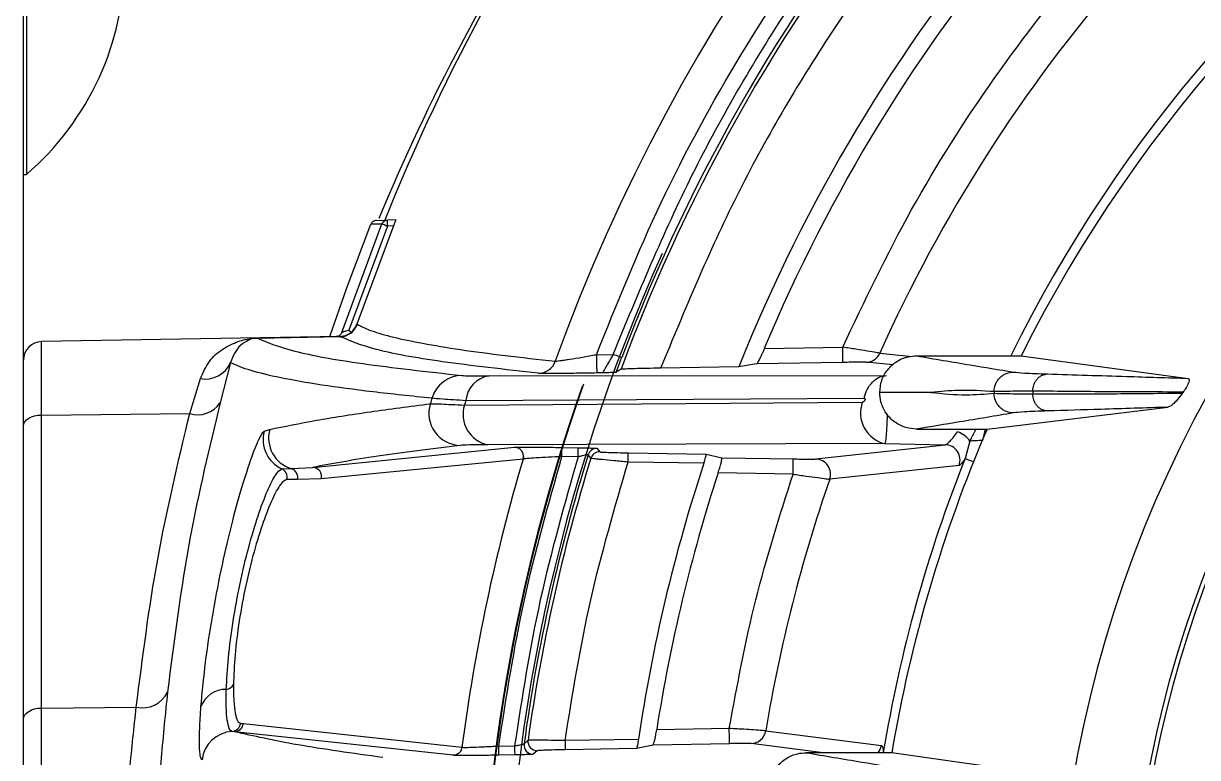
# Model space of a CAD drawing. Extents: x 7 to 135, y 3 to 97.
# Drawn here: x 125.147 to 127.069, y 41.886 to 43.088 of the extents above; entities that cross this region are included whole.
import ezdxf

# ---------------------------------------------------------------- set-up
doc = ezdxf.new("R2010")
doc.units = 0
doc.header["$MEASUREMENT"] = 0
doc.layers.add('OBJECT', color=7, linetype='CONTINUOUS')

msp = doc.modelspace()

# ---------------------------------------------------------------- linework, layer by layer
at = {"layer": 'OBJECT'}
for p, q in [((125.1466, 42.8801), (125.1466, 49.6965)), ((125.1516, 43.5448), (125.1516, 42.8408)), ((125.1466, 40.0165), (125.1466, 42.8801)), ((125.1466, 42.8408), (125.1516, 42.8408)), ((125.7245, 42.7654), (125.7425, 42.766)), ((125.7563, 42.7665), (125.7425, 42.766)), ((125.6678, 42.582), (125.7335, 42.7597)), ((125.7425, 42.756), (125.6793, 42.5857)), ((125.7525, 42.7564), (125.6928, 42.5958)), ((125.7186, 42.7592), (125.7156, 42.7591)), ((125.7307, 42.7596), (125.7186, 42.7592)), ((125.7335, 42.7597), (125.7307, 42.7596)), ((125.7525, 42.7564), (125.7425, 42.756)), ((125.6928, 42.5958), (125.6932, 42.5953)), ((125.6932, 42.5953), (125.6932, 42.5953)), ((125.6654, 42.5756), (125.1761, 42.567)), ((125.53, 42.5727), (125.6653, 42.5751)), ((125.6654, 42.575), (125.53, 42.5726)), ((125.53, 42.5726), (125.53, 42.5727)), ((125.6653, 42.5751), (125.6651, 42.5755)), ((125.6653, 42.5751), (125.6654, 42.575)), ((125.6793, 42.5857), (125.6834, 42.5823)), ((125.1761, 42.4468), (125.1761, 42.567)), ((126.3599, 42.5556), (126.4882, 42.5579)), ((125.4856, 42.5326), (125.4685, 42.4666)), ((126.0849, 42.5456), (126.1123, 42.5461)), ((126.3471, 42.5304), (126.3184, 42.5258)), ((126.4886, 42.5329), (126.3471, 42.5304)), ((126.5709, 42.529), (126.5267, 42.5331)), ((126.5489, 42.5479), (126.6019, 42.5428)), ((126.6092, 42.5437), (126.7805, 42.5437)), ((126.7805, 42.5437), (127.0541, 42.5068)), ((125.9091, 42.5109), (126.56, 42.5114)), ((126.0946, 42.5158), (126.0854, 42.5156)), ((126.1253, 42.5216), (126.1173, 42.5167)), ((126.3184, 42.5258), (126.1901, 42.5236)), ((125.4189, 42.4494), (125.4363, 42.5065)), ((125.8712, 42.4708), (126.5232, 42.4744)), ((126.5489, 42.4838), (126.5489, 42.4836)), ((126.7362, 42.4851), (126.7362, 42.4823)), ((126.7995, 42.486), (126.7995, 42.4814)), ((125.8686, 42.4629), (126.5203, 42.4678)), ((126.7247, 42.4237), (127.0206, 42.4595)), ((125.1761, 42.4468), (125.4189, 42.4494)), ((125.1761, 41.9668), (125.1761, 42.4468)), ((125.5407, 42.4203), (125.5499, 42.4231)), ((126.6092, 42.4237), (126.7247, 42.4237)), ((126.7213, 42.4237), (126.7173, 42.405)), ((126.5571, 42.3999), (125.9066, 42.3981)), ((126.444, 42.3748), (126.6561, 42.3982)), ((126.5571, 42.3999), (126.6561, 42.3982)), ((126.6966, 42.4041), (126.6886, 42.3754)), ((125.6202, 42.361), (125.9509, 42.3939)), ((125.9649, 42.3746), (125.9655, 42.3789)), ((125.9655, 42.3789), (125.9649, 42.3747)), ((126.0549, 42.3782), (126.0284, 42.3787)), ((126.0286, 42.3937), (126.0551, 42.3932)), ((126.0758, 42.3759), (126.0716, 42.3816)), ((126.0862, 42.3922), (126.0904, 42.3864)), ((126.137, 42.3848), (126.2645, 42.3826)), ((126.2645, 42.3826), (126.2902, 42.3769)), ((126.2902, 42.3769), (126.4073, 42.3749)), ((125.5697, 42.3587), (125.5853, 42.359)), ((125.5853, 42.359), (125.6202, 42.361)), ((125.9649, 42.3747), (125.6344, 42.3424)), ((126.2608, 42.3677), (126.1368, 42.3698)), ((126.6788, 42.3642), (126.467, 42.3416)), ((125.5954, 42.341), (125.578, 42.3414)), ((125.6344, 42.3424), (125.5954, 42.341)), ((126.4069, 42.3499), (126.2843, 42.352)), ((125.1761, 41.9668), (125.3314, 41.9684)), ((125.1761, 41.0662), (125.1761, 41.9668)), ((125.5022, 41.9417), (125.5067, 41.9413)), ((125.5067, 41.9413), (125.8647, 41.9026)), ((125.4922, 41.9281), (125.4883, 41.9286)), ((125.8502, 41.8895), (125.4922, 41.9281)), ((126.1538, 41.9156), (126.0335, 41.9135)), ((126.3024, 41.9335), (126.1836, 41.9314)), ((126.3621, 41.9295), (126.5517, 41.9056)), ((125.9251, 41.9047), (125.9509, 41.9051)), ((125.973, 41.914), (125.9664, 41.9082)), ((125.9881, 41.897), (125.9815, 41.8912)), ((126.1503, 41.9006), (126.0337, 41.8985)), ((126.1776, 41.9063), (126.1503, 41.9006)), ((126.3029, 41.9085), (126.1776, 41.9063)), ((126.4565, 41.8937), (126.3381, 41.9086)), ((125.9511, 41.8901), (125.9254, 41.8897)), ((126.5686, 41.8937), (126.4284, 41.8937)), ((126.5555, 41.8937), (126.5548, 41.8938)), ((126.8177, 41.8579), (126.5686, 41.8937))]:
    msp.add_line(p, q, dxfattribs=at)
at = {"layer": 'OBJECT', "flags": 128}
for points in [[(125.6483, 42.5753), (125.676, 42.6549), (125.7156, 42.7591)], [(126.4886, 42.5329), (126.4886, 42.5334), (126.4886, 42.5349), (126.4885, 42.5372), (126.4885, 42.5403), (126.4884, 42.5441), (126.4883, 42.5484), (126.4883, 42.5531), (126.4882, 42.5579)], [(126.0849, 42.5456), (126.085, 42.5398), (126.0851, 42.5342), (126.0852, 42.5291), (126.0853, 42.5245), (126.0854, 42.5208), (126.0854, 42.518), (126.0854, 42.5162), (126.0854, 42.5156)], [(126.1263, 42.5408), (126.126, 42.5409), (126.1252, 42.5412), (126.1239, 42.5417), (126.1221, 42.5424), (126.12, 42.5432), (126.1176, 42.5441), (126.115, 42.545), (126.1123, 42.5461)], [(125.1466, 42.4288), (125.1472, 42.4323), (125.1489, 42.4356), (125.1516, 42.4387), (125.1552, 42.4414), (125.1597, 42.4437), (125.1648, 42.4454), (125.1703, 42.4464), (125.1761, 42.4468)], [(126.7168, 42.405), (126.7142, 42.4049), (126.7113, 42.4048), (126.7084, 42.4046), (126.7056, 42.4045), (126.703, 42.4044), (126.7006, 42.4043), (126.6985, 42.4042), (126.6966, 42.4041)], [(126.0284, 42.3787), (126.0284, 42.3816), (126.0285, 42.3844), (126.0285, 42.3869), (126.0285, 42.3892), (126.0286, 42.3911), (126.0286, 42.3925), (126.0286, 42.3934), (126.0286, 42.3937)], [(126.0549, 42.3782), (126.0549, 42.3811), (126.055, 42.3839), (126.055, 42.3865), (126.055, 42.3887), (126.0551, 42.3906), (126.0551, 42.392), (126.0551, 42.3929), (126.0551, 42.3932)], [(126.1368, 42.3698), (126.1368, 42.3727), (126.1369, 42.3755), (126.1369, 42.3781), (126.1369, 42.3803), (126.137, 42.3822), (126.137, 42.3836), (126.137, 42.3845), (126.137, 42.3848)], [(126.4069, 42.3499), (126.407, 42.3547), (126.4071, 42.3593), (126.4071, 42.3636), (126.4072, 42.3674), (126.4072, 42.3705), (126.4073, 42.3728), (126.4073, 42.3743), (126.4073, 42.3749)], [(126.7024, 42.3699), (126.6996, 42.371), (126.6962, 42.3723), (126.6933, 42.3735), (126.6911, 42.3744), (126.6894, 42.375), (126.6886, 42.3754)], [(125.1466, 41.9488), (125.1472, 41.9523), (125.1489, 41.9556), (125.1516, 41.9587), (125.1552, 41.9614), (125.1597, 41.9637), (125.1648, 41.9654), (125.1703, 41.9664), (125.1761, 41.9668)], [(126.3029, 41.9085), (126.3029, 41.909), (126.3028, 41.9105), (126.3028, 41.9128), (126.3027, 41.916), (126.3027, 41.9197), (126.3026, 41.924), (126.3025, 41.9287), (126.3024, 41.9335)], [(125.9254, 41.8897), (125.9254, 41.89), (125.9253, 41.8909), (125.9253, 41.8923), (125.9253, 41.8942), (125.9252, 41.8964), (125.9252, 41.899), (125.9251, 41.9018), (125.9251, 41.9047)], [(125.9509, 41.9051), (125.9509, 41.9022), (125.951, 41.8994), (125.951, 41.8969), (125.951, 41.8946), (125.9511, 41.8927), (125.9511, 41.8913), (125.9511, 41.8905), (125.9511, 41.8901)], [(126.0335, 41.9135), (126.0335, 41.9106), (126.0336, 41.9079), (126.0336, 41.9053), (126.0336, 41.903), (126.0337, 41.9012), (126.0337, 41.8998), (126.0337, 41.8989), (126.0337, 41.8985)]]:
    msp.add_lwpolyline(points, dxfattribs=at)
at = {"layer": 'OBJECT'}
for centre, radius, start, end in [((128.8466, 41.5165), 3.0068, 93.8025, 160.2009), ((128.8466, 41.5165), 2.9067, 121.4467, 159.3669), ((128.8466, 41.5165), 2.901, 121.6184, 159.7287), ((128.8466, 41.5165), 2.7223, 121.7572, 158.2371), ((128.8466, 41.5165), 2.3227, 95.19, 153.7533), ((128.8466, 41.5107), 2.31, 26.5633, 153.4367), ((128.8466, 41.5165), 2.6951, 122.2584, 157.3213), ((128.8466, 41.5165), 2.5186, 122.3792, 155.8244), ((124.8473, 43.1928), 0.4653, 310.8426, 49.1574), ((128.8466, 41.5165), 3.35, 144.4956, 158.1027), ((128.8466, 41.4765), 3.375, 146.7599, 157.4945), ((128.8466, 41.5107), 2.0098, 135.4001, 224.5999), ((125.8142, 42.761), 0.0719, 176.0123, 183.9877), ((128.8466, 41.5107), 1.8907, 138.3698, 221.6302), ((128.8466, 41.5107), 1.8831, 138.6329, 221.3671), ((128.8466, 41.5165), 2.9107, 155.7609, 204.2391), ((125.6648, 42.6051), 0.03, 271.006, 341.01), ((125.6648, 42.605), 0.03, 271.0248, 341.1077), ((125.6584, 42.5852), 0.00997, 283.2764, 309.9354), ((125.6584, 42.5852), 0.00997, 309.938, 341.4434), ((125.1766, 42.537), 0.03, 91, 180), ((125.4442, 42.5511), 0.0454, 259.9345, 335.8554), ((125.9894, 42.5449), 0.0299, 271.2277, 340.5301), ((126.5262, 42.5579), 0.0248, 271.2337, 336.2571), ((125.8657, 42.4593), 0.0523, 91.24, 162.7672), ((125.9153, 42.467), 0.0443, 98.0543, 175.0198), ((128.8466, 41.5165), 2.9515, 160.6731, 199.3269), ((128.8466, 41.5165), 2.9505, 160.5838, 199.4162), ((128.8466, 41.5165), 3.1787, 162.4546, 162.636), ((125.4324, 42.4903), 0.0431, 251.6789, 326.7534), ((125.8629, 42.4496), 0.0525, 162.7994, 268.5414), ((125.9176, 42.4481), 0.0512, 163.0942, 257.6072), ((128.8466, 41.5165), 3.1248, 162.2171, 162.3692), ((126.5692, 42.4504), 0.0519, 160.3626, 256.5937), ((125.5915, 42.4066), 0.0526, 164.8984, 245.5337), ((125.6006, 42.4093), 0.0526, 164.7378, 253.0542), ((128.8466, 41.5107), 2.31, 156.7192, 170.4562), ((126.6656, 42.3832), 0.0374, 33.9852, 73.2495), ((126.6554, 42.3732), 0.025, 338.8788, 88.4728), ((128.8466, 41.5165), 2.9067, 162.6845, 172.2558), ((126.0859, 42.3772), 0.015, 89.0122, 162.6702), ((126.0901, 42.3714), 0.015, 89.0162, 162.7541), ((125.5634, 42.345), 0.015, 345.9512, 65.0865), ((125.5808, 42.3446), 0.015, 345.8075, 72.6818), ((125.6198, 42.3461), 0.015, 345.7126, 88.4374), ((128.8466, 41.5165), 3.0068, 163.4169, 172.6223), ((128.8466, 41.5165), 3.0068, 163.4169, 172.6223), ((125.9635, 42.37), 0.00484, 73.2333, 73.697), ((128.8466, 41.5165), 2.901, 162.7691, 172.124), ((128.8466, 41.5165), 2.7223, 161.7801, 171.5688), ((126.4434, 42.3497), 0.025, 341.0714, 88.4992), ((128.8466, 41.5165), 2.3227, 158.2977, 170.6513), ((128.8466, 41.5165), 2.6951, 161.9404, 171.1444), ((128.8466, 41.5165), 2.5186, 160.8757, 170.5623), ((125.3415, 42.013), 0.0457, 257.2306, 333.7638), ((125.4779, 41.9542), 0.0433, 88.8432, 159.7688), ((125.4783, 42.0109), 0.0134, 272.1876, 335.929), ((125.4874, 41.9435), 0.0149, 273.4375, 353.0137), ((125.4919, 41.9431), 0.0149, 271.385, 353.0023), ((125.4912, 41.8762), 0.0525, 93.1691, 173.8872), ((126.3375, 41.9335), 0.0249, 271.3036, 350.7635), ((125.9813, 41.9062), 0.015, 172.2824, 270.9744), ((125.9878, 41.912), 0.015, 172.1498, 270.9747), ((126.5269, 41.9097), 0.0251, 320.2004, 350.4546)]:
    msp.add_arc(centre, radius, start, end, dxfattribs=at)
msp.add_ellipse((128.476, 41.5107), major_axis=(1.7429, 0), ratio=0.977124, start_param=2.532933, end_param=2.534061, dxfattribs=at)
for points, knots in [([(126.0849, 42.5456), (126.1187, 42.6294), (126.1869, 42.7985), (126.3193, 43.0406), (126.475, 43.2739), (126.6552, 43.4941), (126.858, 43.698), (127.0805, 43.8818), (127.3199, 44.0429), (127.573, 44.1794), (127.8353, 44.2896), (128.1032, 44.3726), (128.373, 44.4308), (128.5544, 44.4482), (128.6444, 44.4568)], [0, 0, 0, 0, 0.080321, 0.16194, 0.244772, 0.329378, 0.414487, 0.5, 0.585518, 0.670628, 0.755228, 0.838066, 0.919682, 1, 1, 1, 1]), ([(126.1123, 42.5461), (126.1534, 42.6455), (126.2359, 42.845), (126.4012, 43.1256), (126.5952, 43.3886), (126.8183, 43.6273), (127.0641, 43.841), (127.2452, 43.9586), (127.3355, 44.0171)], [0, 0, 0, 0, 0.165461, 0.332207, 0.5, 0.667783, 0.834534, 1, 1, 1, 1]), ([(127.3544, 43.9341), (127.2687, 43.8774), (127.0966, 43.7636), (126.8631, 43.5579), (126.6511, 43.3289), (126.4664, 43.0772), (126.3086, 42.8091), (126.2295, 42.6185), (126.1901, 42.5236)], [0, 0, 0, 0, 0.165508, 0.3322558, 0.5000001, 0.6677545, 0.8344971, 1, 1, 1, 1]), ([(126.4882, 42.5579), (126.5243, 42.6338), (126.5968, 42.7862), (126.7335, 43.0003), (126.8897, 43.2016), (127.0656, 43.3859), (127.2571, 43.553), (127.3969, 43.6472), (127.4667, 43.6942)], [0, 0, 0, 0, 0.165731, 0.332463, 0.5, 0.66755, 0.834275, 1, 1, 1, 1]), ([(125.7245, 42.7654), (125.724, 42.7653), (125.7229, 42.7652), (125.7213, 42.7648), (125.7198, 42.764), (125.7184, 42.7631), (125.7172, 42.7619), (125.7163, 42.7606), (125.7158, 42.7596), (125.7156, 42.7591)], [0, 0, 0, 0, 0.143832, 0.287709, 0.431532, 0.575363, 0.719195, 0.857751, 1, 1, 1, 1]), ([(125.7335, 42.7597), (125.734, 42.7606), (125.7348, 42.7623), (125.737, 42.7643), (125.7396, 42.7657), (125.7415, 42.7659), (125.7425, 42.766)], [0, 0, 0, 0, 0.249965, 0.499952, 0.749971, 1, 1, 1, 1]), ([(125.7563, 42.7665), (125.7563, 42.7664), (125.7562, 42.7662), (125.7557, 42.7647), (125.7549, 42.7625), (125.7538, 42.7596), (125.7529, 42.7575), (125.7525, 42.7564)], [0, 0, 0, 0, 0.1904281, 0.3807182, 0.5749424, 0.783291, 1, 1, 1, 1]), ([(125.7425, 42.756), (125.7424, 42.756), (125.7422, 42.7561), (125.7417, 42.7563), (125.7406, 42.7568), (125.7386, 42.7576), (125.7363, 42.7585), (125.7346, 42.7592), (125.7337, 42.7596), (125.7336, 42.7597), (125.7335, 42.7597)], [0, 0, 0, 0, 0.013759, 0.037904, 0.117505, 0.241338, 0.499779, 0.695361, 0.834136, 1, 1, 1, 1]), ([(125.6834, 42.5823), (125.686, 42.5849), (125.69, 42.5888), (125.6921, 42.594), (125.6928, 42.5958)], [0, 0, 0, 0, 0.649592, 1, 1, 1, 1]), ([(125.6932, 42.5953), (125.7003, 42.5917), (125.7143, 42.5846), (125.7509, 42.5743), (125.7991, 42.5641), (125.8601, 42.554), (125.9322, 42.5443), (125.9895, 42.538), (126.0176, 42.535)], [0, 0, 0, 0, 0.1688434, 0.3355338, 0.5000762, 0.6725498, 0.8391894, 1, 1, 1, 1]), ([(125.4363, 42.5065), (125.4408, 42.5164), (125.4497, 42.5363), (125.4721, 42.5557), (125.4978, 42.5677), (125.5132, 42.5717), (125.5265, 42.5726), (125.5285, 42.5727), (125.5295, 42.5727), (125.53, 42.5727)], [0, 0, 0, 0, 0.249936, 0.500626, 0.749427, 0.968478, 0.986306, 0.993524, 1, 1, 1, 1]), ([(125.53, 42.5726), (125.5299, 42.5726), (125.5297, 42.5726), (125.5294, 42.5726), (125.5288, 42.5726), (125.5186, 42.5719), (125.5159, 42.5693), (125.4967, 42.5599), (125.49, 42.5435), (125.4856, 42.5326)], [0, 0, 0, 0, 0.001143, 0.002302, 0.004793, 0.010684, 0.246792, 0.502027, 1, 1, 1, 1]), ([(125.53, 42.5726), (125.547, 42.5655), (125.581, 42.5512), (125.6925, 42.5308), (125.8072, 42.5179), (125.8646, 42.5115)], [0, 0, 0, 0, 0.3333359, 0.6668858, 1, 1, 1, 1]), ([(125.6651, 42.5755), (125.6633, 42.5755), (125.6607, 42.5755), (125.6589, 42.5753), (125.6587, 42.5753), (125.6585, 42.5752)], [0, 0, 0, 0, 0.4994691, 0.7516062, 1, 1, 1, 1]), ([(125.6651, 42.5755), (125.6668, 42.5757), (125.6702, 42.5759), (125.6768, 42.5778), (125.6808, 42.5805), (125.6834, 42.5823)], [0, 0, 0, 0, 0.252421, 0.503218, 1, 1, 1, 1]), ([(125.9901, 42.5151), (125.9344, 42.5214), (125.823, 42.5339), (125.7148, 42.5539), (125.6818, 42.568), (125.6654, 42.575)], [0, 0, 0, 0, 0.33303, 0.66664, 1, 1, 1, 1]), ([(125.6678, 42.582), (125.6679, 42.5821), (125.6681, 42.5822), (125.6691, 42.5826), (125.6714, 42.5834), (125.6751, 42.5844), (125.6779, 42.5853), (125.6793, 42.5857)], [0, 0, 0, 0, 0.117783, 0.236289, 0.479965, 0.736417, 1, 1, 1, 1]), ([(126.3599, 42.5556), (126.3586, 42.5526), (126.3559, 42.5464), (126.3521, 42.5384), (126.3491, 42.5327), (126.3477, 42.5306), (126.3472, 42.5305), (126.3471, 42.5304)], [0, 0, 0, 0, 0.243974, 0.488096, 0.725806, 0.945379, 1, 1, 1, 1]), ([(126.5489, 42.5479), (126.5473, 42.5483), (126.544, 42.5489), (126.5295, 42.5514), (126.5101, 42.5545), (126.4955, 42.5568), (126.4882, 42.5579)], [0, 0, 0, 0, 0.240544, 0.499723, 0.749495, 1, 1, 1, 1]), ([(125.4856, 42.5326), (125.4955, 42.5284), (125.515, 42.5201), (125.5657, 42.5081), (125.6324, 42.4964), (125.7144, 42.4853), (125.7824, 42.4782), (125.8158, 42.4748)], [0, 0, 0, 0, 0.2022765, 0.4015017, 0.6039517, 0.8059483, 1, 1, 1, 1]), ([(126.0176, 42.535), (126.0182, 42.535), (126.0196, 42.5351), (126.0246, 42.5358), (126.0318, 42.5368), (126.0437, 42.5386), (126.0617, 42.5415), (126.0772, 42.5442), (126.0849, 42.5456)], [0, 0, 0, 0, 0.116905, 0.238657, 0.366332, 0.50085, 0.750249, 1, 1, 1, 1]), ([(126.1123, 42.5461), (126.1102, 42.5424), (126.106, 42.5351), (126.1012, 42.5267), (126.0981, 42.5212), (126.0962, 42.5181), (126.095, 42.5162), (126.0947, 42.5159), (126.0946, 42.5158)], [0, 0, 0, 0, 0.250064, 0.499106, 0.634958, 0.762996, 0.884269, 1, 1, 1, 1]), ([(126.1173, 42.5167), (126.1187, 42.5205), (126.1216, 42.5281), (126.1247, 42.5365), (126.1263, 42.5408)], [0, 0, 0, 0, 0.499885, 1, 1, 1, 1]), ([(126.5267, 42.5331), (126.5263, 42.5331), (126.5255, 42.5332), (126.5216, 42.5332), (126.514, 42.5332), (126.502, 42.5331), (126.4931, 42.533), (126.4886, 42.5329)], [0, 0, 0, 0, 0.124711, 0.250582, 0.500019, 0.74913, 1, 1, 1, 1]), ([(126.5489, 42.4838), (126.5495, 42.4905), (126.5508, 42.5039), (126.5611, 42.5217), (126.5763, 42.5353), (126.5932, 42.5426), (126.6046, 42.5434), (126.6092, 42.5437)], [0, 0, 0, 0, 0.212706, 0.425419, 0.638707, 0.85337, 1, 1, 1, 1]), ([(126.6092, 42.5437), (126.6383, 42.5387), (126.6904, 42.5299), (126.7443, 42.521), (126.768, 42.5171)], [0, 0, 0, 0, 0.560011, 1, 1, 1, 1]), ([(125.8646, 42.5115), (125.8683, 42.5113), (125.8756, 42.5109), (125.8979, 42.5109), (125.9091, 42.5109)], [0, 0, 0, 0, 0.498503, 1, 1, 1, 1]), ([(126.0854, 42.5156), (126.0741, 42.5154), (126.0515, 42.515), (126.0215, 42.5148), (125.9981, 42.5147), (125.9927, 42.515), (125.9901, 42.5151)], [0, 0, 0, 0, 0.25017, 0.500065, 0.749912, 1, 1, 1, 1]), ([(126.1173, 42.5167), (126.1171, 42.5167), (126.1163, 42.5165), (126.1077, 42.5162), (126.0993, 42.5159), (126.0946, 42.5158)], [0, 0, 0, 0, 0.118325, 0.49839, 1, 1, 1, 1]), ([(126.1901, 42.5236), (126.1824, 42.5234), (126.1669, 42.5231), (126.1466, 42.5226), (126.132, 42.5221), (126.1261, 42.5218), (126.1254, 42.5216), (126.1253, 42.5216)], [0, 0, 0, 0, 0.238727, 0.477738, 0.707734, 0.92156, 1, 1, 1, 1]), ([(126.5232, 42.4744), (126.5247, 42.4794), (126.5278, 42.4895), (126.5367, 42.5014), (126.5478, 42.5096), (126.556, 42.5108), (126.56, 42.5114)], [0, 0, 0, 0, 0.243821, 0.500002, 0.75618, 1, 1, 1, 1]), ([(126.7362, 42.4851), (126.7366, 42.4891), (126.7373, 42.4953), (126.7413, 42.5028), (126.7454, 42.5079), (126.7504, 42.512), (126.7578, 42.516), (126.764, 42.5167), (126.768, 42.5171)], [0, 0, 0, 0, 0.239485, 0.36838, 0.499999, 0.63162, 0.76051, 1, 1, 1, 1]), ([(126.768, 42.5171), (126.7727, 42.5166), (126.7823, 42.5155), (126.8099, 42.5145), (126.8237, 42.514)], [0, 0, 0, 0, 0.498898, 1, 1, 1, 1]), ([(126.7995, 42.486), (126.7998, 42.4895), (126.8003, 42.4949), (126.8034, 42.5014), (126.8065, 42.5058), (126.8104, 42.5095), (126.816, 42.513), (126.8207, 42.5136), (126.8237, 42.514)], [0, 0, 0, 0, 0.23958, 0.36844, 0.499998, 0.631563, 0.760424, 1, 1, 1, 1]), ([(126.8237, 42.514), (126.8668, 42.5126), (126.9438, 42.5103), (127.0204, 42.5079), (127.0541, 42.5068)], [0, 0, 0, 0, 0.559994, 1, 1, 1, 1]), ([(127.0541, 42.5068), (127.055, 42.5065), (127.0561, 42.506), (127.0557, 42.5024), (127.0547, 42.4995), (127.0537, 42.4972), (127.0525, 42.4947), (127.051, 42.492), (127.0487, 42.4883), (127.0471, 42.486), (127.046, 42.4844)], [0, 0, 0, 0, 0.40143, 0.570189, 0.633487, 0.69736, 0.744462, 0.791506, 0.861691, 1, 1, 1, 1]), ([(125.8158, 42.4748), (125.8203, 42.4743), (125.8294, 42.4734), (125.8571, 42.4717), (125.8712, 42.4708)], [0, 0, 0, 0, 0.493198, 1, 1, 1, 1]), ([(126.5232, 42.4744), (126.5235, 42.4744), (126.524, 42.4743), (126.5245, 42.4738), (126.5247, 42.4733), (126.5248, 42.4728), (126.5248, 42.4721), (126.5246, 42.4713), (126.5241, 42.4704), (126.5234, 42.4694), (126.5224, 42.4685), (126.5213, 42.468), (126.5206, 42.4679), (126.5203, 42.4678)], [0, 0, 0, 0, 0.1331121, 0.1915857, 0.248271, 0.3114538, 0.3707767, 0.4323078, 0.501548, 0.6207485, 0.7520628, 0.875599, 1, 1, 1, 1]), ([(126.5497, 42.4837), (126.5496, 42.4837), (126.5493, 42.4837), (126.549, 42.4838), (126.5489, 42.4838)], [0, 0, 0, 0, 0.5600029, 1, 1, 1, 1]), ([(126.5489, 42.4836), (126.549, 42.4836), (126.5493, 42.4836), (126.5496, 42.4837), (126.5497, 42.4837)], [0, 0, 0, 0, 0.56, 1, 1, 1, 1]), ([(126.6092, 42.4237), (126.6033, 42.4242), (126.5906, 42.4253), (126.5728, 42.4344), (126.5584, 42.4492), (126.5502, 42.4665), (126.5493, 42.4784), (126.5489, 42.4836)], [0, 0, 0, 0, 0.187598, 0.404759, 0.620771, 0.835172, 1, 1, 1, 1]), ([(126.6327, 42.4837), (126.6327, 42.4837), (126.618, 42.4837), (126.5931, 42.4837), (126.5655, 42.4837), (126.5524, 42.4837), (126.5498, 42.4837), (126.5497, 42.4837)], [0, 0, 0, 0, 0.002912, 0.527889, 0.903606, 0.997536, 1, 1, 1, 1]), ([(126.7362, 42.4851), (126.7169, 42.4863), (126.6824, 42.4884), (126.6479, 42.4851), (126.6327, 42.4837)], [0, 0, 0, 0, 0.559938, 1, 1, 1, 1]), ([(126.6327, 42.4837), (126.6521, 42.4818), (126.6865, 42.4784), (126.721, 42.4811), (126.7362, 42.4823)], [0, 0, 0, 0, 0.5600633, 1, 1, 1, 1]), ([(126.7995, 42.486), (126.7842, 42.4858), (126.7536, 42.4855), (126.742, 42.4852), (126.7362, 42.4851)], [0, 0, 0, 0, 0.500039, 1, 1, 1, 1]), ([(126.768, 42.4503), (126.764, 42.4507), (126.7578, 42.4514), (126.7504, 42.4554), (126.7454, 42.4595), (126.7413, 42.4646), (126.7373, 42.472), (126.7366, 42.4782), (126.7362, 42.4823)], [0, 0, 0, 0, 0.239491, 0.368379, 0.500002, 0.631622, 0.760514, 1, 1, 1, 1]), ([(126.7362, 42.4823), (126.742, 42.4821), (126.7536, 42.4819), (126.7842, 42.4815), (126.7995, 42.4814)], [0, 0, 0, 0, 0.499961, 1, 1, 1, 1]), ([(127.046, 42.4844), (127, 42.4845), (126.9178, 42.4847), (126.8356, 42.4856), (126.7995, 42.486)], [0, 0, 0, 0, 0.560009, 1, 1, 1, 1]), ([(126.7995, 42.4814), (126.8453, 42.4814), (126.9271, 42.4814), (127.0089, 42.4824), (127.0449, 42.4828)], [0, 0, 0, 0, 0.5600124, 1, 1, 1, 1]), ([(126.8237, 42.4534), (126.8207, 42.4538), (126.816, 42.4544), (126.8104, 42.4579), (126.8065, 42.4615), (126.8034, 42.466), (126.8003, 42.4725), (126.7998, 42.4779), (126.7995, 42.4814)], [0, 0, 0, 0, 0.239576, 0.368438, 0.500001, 0.63156, 0.760423, 1, 1, 1, 1]), ([(127.0449, 42.4828), (127.042, 42.479), (127.0326, 42.4669), (127.0253, 42.461), (127.0215, 42.4598), (127.0206, 42.4595)], [0, 0, 0, 0, 0.2596, 0.819531, 1, 1, 1, 1]), ([(125.4685, 42.4666), (125.451, 42.3934), (125.4135, 42.2364), (125.3933, 42.0776), (125.3825, 41.9928)], [0, 0, 0, 0, 0.466269, 1, 1, 1, 1]), ([(125.5499, 42.4231), (125.5742, 42.4281), (125.6216, 42.4379), (125.71, 42.4519), (125.7792, 42.4608), (125.8128, 42.4652)], [0, 0, 0, 0, 0.351668, 0.685, 1, 1, 1, 1]), ([(125.8128, 42.4652), (125.8174, 42.4652), (125.8268, 42.4652), (125.8545, 42.4637), (125.8686, 42.4629)], [0, 0, 0, 0, 0.490951, 1, 1, 1, 1]), ([(126.8237, 42.4534), (126.8099, 42.4529), (126.7823, 42.4519), (126.7727, 42.4508), (126.768, 42.4503)], [0, 0, 0, 0, 0.501102, 1, 1, 1, 1]), ([(127.0206, 42.4595), (126.9841, 42.4584), (126.9189, 42.4563), (126.8528, 42.4543), (126.8237, 42.4534)], [0, 0, 0, 0, 0.560018, 1, 1, 1, 1]), ([(125.3314, 41.9684), (125.3416, 42.0492), (125.362, 42.2105), (125.4, 42.3699), (125.4189, 42.4494)], [0, 0, 0, 0, 0.501211, 1, 1, 1, 1]), ([(126.561, 42.4481), (126.5609, 42.4433), (126.5606, 42.4315), (126.5595, 42.4156), (126.5583, 42.4027), (126.5575, 42.4008), (126.5571, 42.3999)], [0, 0, 0, 0, 0.181475, 0.451832, 0.725998, 1, 1, 1, 1]), ([(126.768, 42.4503), (126.7387, 42.4453), (126.6865, 42.4364), (126.6328, 42.4276), (126.6092, 42.4237)], [0, 0, 0, 0, 0.560008, 1, 1, 1, 1]), ([(125.4373, 41.9692), (125.4392, 41.9898), (125.4429, 42.0311), (125.4538, 42.1063), (125.468, 42.1833), (125.4847, 42.2574), (125.5024, 42.3231), (125.519, 42.375), (125.5331, 42.4113), (125.5382, 42.4173), (125.5407, 42.4203)], [0, 0, 0, 0, 0.124844, 0.24983, 0.374893, 0.499993, 0.625063, 0.749967, 0.874601, 1, 1, 1, 1]), ([(126.6561, 42.3982), (126.6571, 42.3985), (126.6591, 42.3992), (126.6655, 42.4051), (126.6721, 42.4135), (126.6764, 42.419)], [0, 0, 0, 0, 0.241711, 0.501166, 1, 1, 1, 1]), ([(126.7062, 42.4237), (126.7032, 42.4179), (126.6996, 42.411), (126.697, 42.4051), (126.6966, 42.4041)], [0, 0, 0, 0, 0.843368, 1, 1, 1, 1]), ([(125.8616, 42.3971), (125.8144, 42.3913), (125.7199, 42.3795), (125.6535, 42.3672), (125.6202, 42.361)], [0, 0, 0, 0, 0.498752, 1, 1, 1, 1]), ([(125.9066, 42.3981), (125.8955, 42.398), (125.8731, 42.3979), (125.8654, 42.3974), (125.8616, 42.3971)], [0, 0, 0, 0, 0.498605, 1, 1, 1, 1]), ([(125.9251, 41.9047), (125.9374, 41.9847), (125.9621, 42.1449), (126.0063, 42.3008), (126.0284, 42.3787)], [0, 0, 0, 0, 0.5, 1, 1, 1, 1]), ([(125.9509, 42.3939), (125.9531, 42.394), (125.9576, 42.3943), (125.9763, 42.3943), (126.0007, 42.3941), (126.0193, 42.3938), (126.0286, 42.3937)], [0, 0, 0, 0, 0.249669, 0.499415, 0.749229, 1, 1, 1, 1]), ([(125.9655, 42.3789), (125.9652, 42.3809), (125.9649, 42.3838), (125.963, 42.3874), (125.9604, 42.3904), (125.9564, 42.3932), (125.9526, 42.3937), (125.9509, 42.3939)], [0, 0, 0, 0, 0.251188, 0.383311, 0.515932, 0.770775, 1, 1, 1, 1]), ([(126.0549, 42.3782), (126.0326, 42.3005), (125.9881, 42.1449), (125.9633, 41.9851), (125.9509, 41.9051)], [0, 0, 0, 0, 0.5000001, 1, 1, 1, 1]), ([(126.0284, 42.3787), (126.0208, 42.3783), (126.0058, 42.3776), (125.9856, 42.3764), (125.9703, 42.3754), (125.9667, 42.3749), (125.9649, 42.3746)], [0, 0, 0, 0, 0.250632, 0.5003, 0.76065, 1, 1, 1, 1]), ([(126.0716, 42.3816), (126.0716, 42.3817), (126.0714, 42.3817), (126.0703, 42.3815), (126.0686, 42.3812), (126.0659, 42.3807), (126.0613, 42.3797), (126.0572, 42.3788), (126.0549, 42.3782)], [0, 0, 0, 0, 0.1169466, 0.2384823, 0.3660407, 0.5008817, 0.7108079, 1, 1, 1, 1]), ([(126.0551, 42.3932), (126.0591, 42.3932), (126.067, 42.393), (126.0773, 42.3927), (126.0831, 42.3925), (126.0858, 42.3923), (126.0861, 42.3922), (126.0862, 42.3922)], [0, 0, 0, 0, 0.249849, 0.499445, 0.748662, 0.874856, 1, 1, 1, 1]), ([(126.0904, 42.3864), (126.0906, 42.3863), (126.091, 42.3862), (126.0949, 42.386), (126.1037, 42.3856), (126.1192, 42.3852), (126.1311, 42.3849), (126.137, 42.3848)], [0, 0, 0, 0, 0.1253409, 0.2508368, 0.5002011, 0.7496337, 1, 1, 1, 1]), ([(126.2608, 42.3677), (126.2614, 42.3694), (126.2625, 42.3728), (126.2638, 42.3774), (126.2645, 42.3807), (126.2647, 42.3823), (126.2645, 42.3825), (126.2645, 42.3826)], [0, 0, 0, 0, 0.2270566, 0.4544098, 0.6736592, 0.8825133, 1, 1, 1, 1]), ([(126.2843, 42.352), (126.2852, 42.3549), (126.287, 42.3606), (126.2891, 42.3682), (126.2904, 42.3738), (126.2906, 42.3765), (126.2903, 42.3768), (126.2902, 42.3769)], [0, 0, 0, 0, 0.227, 0.454291, 0.673651, 0.882634, 1, 1, 1, 1]), ([(125.4788, 41.9975), (125.4797, 42.0143), (125.4814, 42.0477), (125.4894, 42.1089), (125.5009, 42.1713), (125.5152, 42.231), (125.5309, 42.2835), (125.5464, 42.3247), (125.5605, 42.3528), (125.5666, 42.3567), (125.5697, 42.3587)], [0, 0, 0, 0, 0.125666, 0.250364, 0.374871, 0.499374, 0.623987, 0.748872, 0.87422, 1, 1, 1, 1]), ([(126.0335, 41.9135), (126.046, 41.9907), (126.071, 42.1449), (126.1148, 42.2948), (126.1368, 42.3698)], [0, 0, 0, 0, 0.5, 1, 1, 1, 1]), ([(126.1368, 42.3698), (126.1289, 42.3705), (126.1133, 42.3719), (126.0963, 42.3735), (126.086, 42.3745), (126.0782, 42.3754), (126.0767, 42.3757), (126.0758, 42.3759)], [0, 0, 0, 0, 0.250292, 0.499691, 0.629694, 0.756482, 1, 1, 1, 1]), ([(126.4073, 42.3749), (126.4117, 42.3748), (126.4204, 42.3747), (126.4319, 42.3746), (126.4408, 42.3746), (126.443, 42.3747), (126.444, 42.3748)], [0, 0, 0, 0, 0.250221, 0.500121, 0.749995, 1, 1, 1, 1]), ([(126.6886, 42.3754), (126.6865, 42.3722), (126.6823, 42.3659), (126.6799, 42.3648), (126.6788, 42.3642)], [0, 0, 0, 0, 0.500347, 1, 1, 1, 1]), ([(125.578, 42.3414), (125.5748, 42.3397), (125.5683, 42.3365), (125.5544, 42.3109), (125.5392, 42.2729), (125.5239, 42.224), (125.5102, 42.168), (125.4994, 42.1094), (125.4922, 42.0521), (125.4911, 42.021), (125.4905, 42.0054)], [0, 0, 0, 0, 0.124907, 0.249953, 0.375023, 0.500103, 0.625117, 0.749959, 0.874676, 1, 1, 1, 1]), ([(126.3024, 41.9335), (126.3155, 42.004), (126.3416, 42.1449), (126.3851, 42.2816), (126.4069, 42.3499)], [0, 0, 0, 0, 0.5, 1, 1, 1, 1]), ([(126.4069, 42.3499), (126.4141, 42.3488), (126.4286, 42.3467), (126.4478, 42.3441), (126.4621, 42.3421), (126.4654, 42.3418), (126.467, 42.3416)], [0, 0, 0, 0, 0.250032, 0.499964, 0.760479, 1, 1, 1, 1]), ([(125.3825, 41.9928), (125.3789, 41.9577), (125.3717, 41.8873), (125.3632, 41.7689), (125.3574, 41.6445), (125.3567, 41.5592), (125.3563, 41.5165)], [0, 0, 0, 0, 0.250229, 0.500882, 0.749824, 1, 1, 1, 1]), ([(125.4883, 41.9286), (125.4867, 41.9296), (125.4834, 41.9317), (125.4802, 41.946), (125.4783, 41.9673), (125.4786, 41.9874), (125.4788, 41.9975)], [0, 0, 0, 0, 0.2516517, 0.5007664, 0.7509303, 1, 1, 1, 1]), ([(125.4905, 42.0054), (125.4905, 41.9961), (125.4907, 41.9773), (125.4931, 41.9577), (125.4969, 41.9445), (125.5005, 41.9426), (125.5022, 41.9417)], [0, 0, 0, 0, 0.249436, 0.499655, 0.748628, 1, 1, 1, 1]), ([(125.3314, 41.0646), (125.3288, 41.0876), (125.3239, 41.1321), (125.3174, 41.204), (125.311, 41.2912), (125.3061, 41.3956), (125.3041, 41.516), (125.3061, 41.6365), (125.3116, 41.7546), (125.3204, 41.868), (125.3277, 41.935), (125.3314, 41.9684)], [0, 0, 0, 0, 0.08716, 0.168378, 0.249872, 0.377197, 0.499566, 0.621999, 0.749352, 0.874781, 1, 1, 1, 1]), ([(125.439, 41.8818), (125.438, 41.8831), (125.4359, 41.8859), (125.4346, 41.9041), (125.4348, 41.9311), (125.4365, 41.9565), (125.4373, 41.9692)], [0, 0, 0, 0, 0.2507856, 0.5000215, 0.750017, 1, 1, 1, 1]), ([(125.7352, 41.8858), (125.6858, 41.8927), (125.5871, 41.9065), (125.5238, 41.9209), (125.4922, 41.9281)], [0, 0, 0, 0, 0.500069, 1, 1, 1, 1]), ([(126.1538, 41.9156), (126.1535, 41.9139), (126.153, 41.9105), (126.1521, 41.9059), (126.1512, 41.9025), (126.1506, 41.9008), (126.1504, 41.9006), (126.1503, 41.9006)], [0, 0, 0, 0, 0.220976, 0.441911, 0.663511, 0.883731, 1, 1, 1, 1]), ([(126.1776, 41.9063), (126.1779, 41.9066), (126.1785, 41.9073), (126.1798, 41.9118), (126.1813, 41.9182), (126.1826, 41.9252), (126.1833, 41.9297), (126.1836, 41.9314)], [0, 0, 0, 0, 0.215819, 0.43153, 0.649864, 0.870928, 1, 1, 1, 1]), ([(126.3621, 41.9295), (126.3605, 41.9296), (126.3573, 41.93), (126.3438, 41.931), (126.3289, 41.9319), (126.315, 41.9327), (126.3068, 41.9332), (126.3024, 41.9335)], [0, 0, 0, 0, 0.242733, 0.499205, 0.715646, 0.84942, 1, 1, 1, 1]), ([(125.8647, 41.9026), (125.8643, 41.9009), (125.8635, 41.8974), (125.8601, 41.8931), (125.8555, 41.8901), (125.8519, 41.8897), (125.8502, 41.8895)], [0, 0, 0, 0, 0.241919, 0.5, 0.758081, 1, 1, 1, 1]), ([(125.8647, 41.9026), (125.8663, 41.9025), (125.8696, 41.9024), (125.8835, 41.9027), (125.9024, 41.9035), (125.917, 41.9043), (125.9251, 41.9047)], [0, 0, 0, 0, 0.2446758, 0.5000619, 0.724504, 1, 1, 1, 1]), ([(125.9509, 41.9051), (125.9522, 41.9053), (125.9547, 41.9057), (125.9584, 41.9064), (125.9614, 41.907), (125.9637, 41.9075), (125.9658, 41.9079), (125.9661, 41.9081), (125.9664, 41.9082)], [0, 0, 0, 0, 0.173684, 0.315126, 0.500605, 0.634819, 0.762783, 1, 1, 1, 1]), ([(126.0335, 41.9135), (126.0257, 41.9137), (126.0101, 41.914), (125.9932, 41.9142), (125.983, 41.9143), (125.9754, 41.9142), (125.9739, 41.9141), (125.973, 41.914)], [0, 0, 0, 0, 0.249679, 0.499169, 0.631329, 0.759003, 1, 1, 1, 1]), ([(126.0337, 41.8985), (126.0279, 41.8984), (126.0161, 41.8982), (126.0012, 41.8978), (125.9905, 41.8973), (125.9889, 41.8971), (125.9881, 41.897)], [0, 0, 0, 0, 0.2500725, 0.4999546, 0.7493863, 1, 1, 1, 1]), ([(126.3381, 41.9086), (126.3371, 41.9086), (126.3352, 41.9087), (126.3268, 41.9088), (126.3157, 41.9087), (126.3071, 41.9086), (126.3029, 41.9085)], [0, 0, 0, 0, 0.249945, 0.499856, 0.749372, 1, 1, 1, 1]), ([(126.5517, 41.9056), (126.5525, 41.905), (126.554, 41.9038), (126.5545, 41.8971), (126.5548, 41.8938)], [0, 0, 0, 0, 0.50046, 1, 1, 1, 1]), ([(125.9254, 41.8897), (125.9162, 41.8895), (125.898, 41.8892), (125.8742, 41.8891), (125.8564, 41.8892), (125.8523, 41.8894), (125.8502, 41.8895)], [0, 0, 0, 0, 0.250111, 0.500128, 0.750079, 1, 1, 1, 1]), ([(125.9815, 41.8912), (125.981, 41.8911), (125.9799, 41.8909), (125.9728, 41.8906), (125.9629, 41.8904), (125.955, 41.8902), (125.9511, 41.8901)], [0, 0, 0, 0, 0.24998, 0.499804, 0.749159, 1, 1, 1, 1]), ([(126.368, 41.8338), (126.3687, 41.8405), (126.37, 41.8539), (126.3803, 41.8717), (126.3954, 41.8853), (126.4124, 41.8926), (126.4238, 41.8934), (126.4284, 41.8937)], [0, 0, 0, 0, 0.212706, 0.425418, 0.63871, 0.85337, 1, 1, 1, 1]), ([(126.4284, 41.8937), (126.4585, 41.8886), (126.5123, 41.8795), (126.5679, 41.8704), (126.5924, 41.8664)], [0, 0, 0, 0, 0.56001, 1, 1, 1, 1])]:
    msp.add_open_spline(points, degree=3, knots=knots, dxfattribs=at)

doc.saveas('drawing.dxf')
